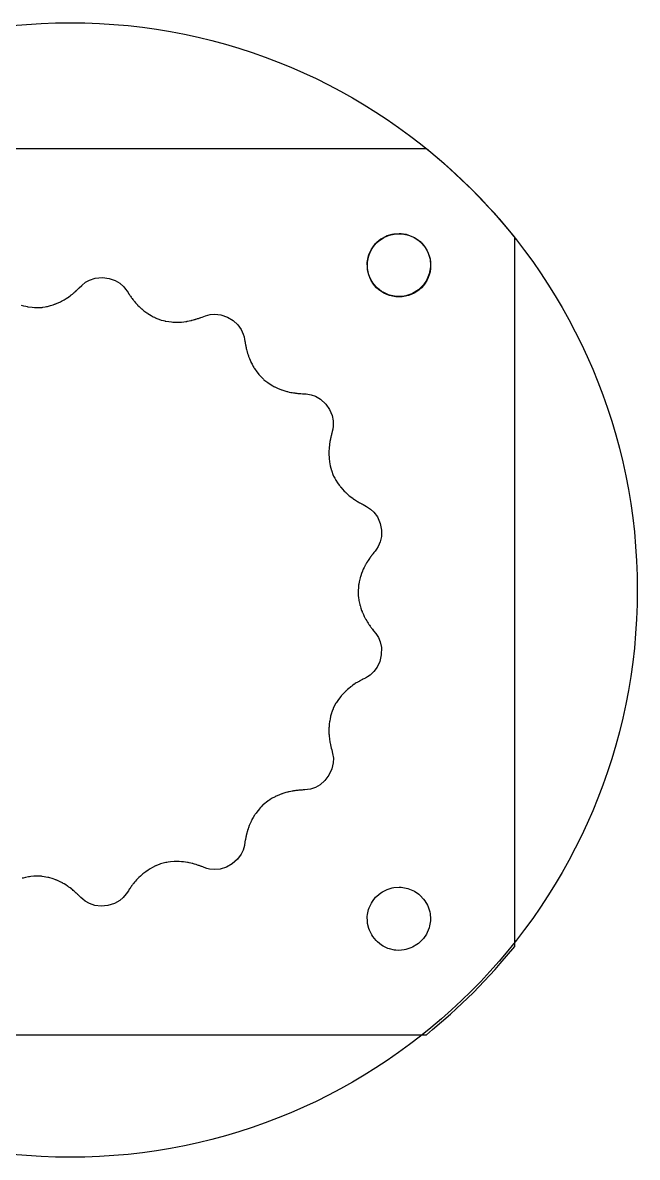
# Model space of a CAD drawing. Extents: x -92 to 14, y -27 to 27.
# Drawn here: x -62.3 to -33.2, y -26.8 to 27 of the extents above; entities that cross this region are included whole.
import ezdxf

# ---------------------------------------------------------------- set-up
doc = ezdxf.new("R2010")
doc.units = 0
doc.layers.get('0').update_dxf_attribs({"true_color": 0xffffff})
doc.layers.add('слой 1', color=2, linetype='Continuous', lineweight=25, true_color=0xffff00)

msp = doc.modelspace()

# ---------------------------------------------------------------- linework, layer by layer
for p, q in [((-43.189, 21), (-76.811, 21)), ((-42.3704, 20.3082), (-43.189, 21)), ((-42.0924, 20.073), (-42.3704, 20.3082)), ((-41.2728, 19.3001), (-42.0924, 20.073)), ((-41.0015, 19.0438), (-41.2728, 19.3001)), ((-40.2263, 18.2263), (-41.0015, 19.0438)), ((-39.9696, 17.9553), (-40.2263, 18.2263)), ((-39.2412, 17.0958), (-39.9696, 17.9553)), ((-45.5376, 16.5748), (-45.3501, 16.7358)), ((-45.3501, 16.7358), (-45.2729, 16.7775)), ((-45.2729, 16.7775), (-45.0548, 16.8936)), ((-45.0548, 16.8936), (-44.8167, 16.9594)), ((-44.8167, 16.9594), (-44.7318, 16.9819)), ((-44.7318, 16.9819), (-44.4851, 16.9941)), ((-44.4851, 16.9941), (-44.3973, 16.9963)), ((-44.3973, 16.9963), (-44.1538, 16.9544)), ((-44.1538, 16.9544), (-44.068, 16.9361)), ((-44.068, 16.9361), (-43.8395, 16.842)), ((-43.8395, 16.842), (-43.7603, 16.8043)), ((-43.7603, 16.8043), (-43.5579, 16.6626)), ((-39, 16.811), (-39.2412, 17.0958)), ((-39, -16.811), (-39, 16.811)), ((-45.9019, 16.0208), (-45.8009, 16.2463)), ((-45.8009, 16.2463), (-45.7508, 16.3184)), ((-45.7508, 16.3184), (-45.603, 16.5164)), ((-45.603, 16.5164), (-45.5376, 16.5748)), ((-43.5579, 16.6626), (-43.4896, 16.6075)), ((-43.4896, 16.6075), (-43.323, 16.4251)), ((-43.323, 16.4251), (-43.2693, 16.3556)), ((-43.2693, 16.3556), (-43.1466, 16.1412)), ((-43.1466, 16.1412), (-43.1105, 16.0611)), ((-45.9953, 15.61), (-45.9832, 15.697)), ((-45.9906, 15.363), (-45.9953, 15.61)), ((-45.9832, 15.697), (-45.9338, 15.9391)), ((-45.9338, 15.9391), (-45.9019, 16.0208)), ((-43.1105, 16.0611), (-43.0376, 15.8251)), ((-43.0376, 15.8251), (-43.0211, 15.7389)), ((-43.0211, 15.7389), (-43.0015, 15.4926)), ((-45.9821, 15.2756), (-45.9906, 15.363)), ((-45.9236, 15.0356), (-45.9821, 15.2756)), ((-43.0644, 15.0759), (-43.1515, 14.8447)), ((-43.0401, 15.1603), (-43.0644, 15.0759)), ((-43.0055, 15.4049), (-43.0401, 15.1603)), ((-43.0015, 15.4926), (-43.0055, 15.4049)), ((-59.664467, 14.4148), (-59.541186, 14.534)), ((-59.541186, 14.534), (-59.361275, 14.68)), ((-59.361275, 14.68), (-59.174175, 14.783)), ((-59.174175, 14.783), (-58.90244, 14.8695)), ((-58.90244, 14.8695), (-58.56395, 14.9002)), ((-58.56395, 14.9002), (-58.24738, 14.8607)), ((-58.24738, 14.8607), (-57.96184, 14.7636)), ((-57.96184, 14.7636), (-57.73499, 14.6322)), ((-57.73499, 14.6322), (-57.55288, 14.471)), ((-45.8951, 14.9526), (-45.9236, 15.0356)), ((-45.7856, 14.7311), (-45.8951, 14.9526)), ((-45.7385, 14.657), (-45.7856, 14.7311)), ((-45.5833, 14.4648), (-45.7385, 14.657)), ((-43.3303, 14.5618), (-43.3901, 14.4975)), ((-43.1948, 14.7684), (-43.3303, 14.5618)), ((-43.1515, 14.8447), (-43.1948, 14.7684)), ((-60.219249, 13.9481), (-60.148546, 13.9972)), ((-60.148546, 13.9972), (-60.088099, 14.0415)), ((-60.088099, 14.0415), (-60.060096, 14.0628)), ((-60.060096, 14.0628), (-60.046617, 14.0733)), ((-60.046617, 14.0733), (-60.040003, 14.0784)), ((-60.040003, 14.0784), (-60.036728, 14.081)), ((-60.036728, 14.081), (-59.985018, 14.1224)), ((-59.985018, 14.1224), (-59.940033, 14.1599)), ((-59.940033, 14.1599), (-59.919182, 14.1777)), ((-59.919182, 14.1777), (-59.909139, 14.1863)), ((-59.909139, 14.1863), (-59.904209, 14.1906)), ((-59.904209, 14.1906), (-59.901767, 14.1927)), ((-59.901767, 14.1927), (-59.863873, 14.2262)), ((-59.863873, 14.2262), (-59.830007, 14.2568)), ((-59.830007, 14.2568), (-59.814252, 14.2713)), ((-59.814252, 14.2713), (-59.806647, 14.2784)), ((-59.806647, 14.2784), (-59.80291, 14.2818)), ((-59.80291, 14.2818), (-59.801058, 14.2836)), ((-59.801058, 14.2836), (-59.772907, 14.31)), ((-59.772907, 14.31), (-59.746849, 14.3348)), ((-59.746849, 14.3348), (-59.734658, 14.3465)), ((-59.734658, 14.3465), (-59.728756, 14.3522)), ((-59.728756, 14.3522), (-59.725851, 14.355)), ((-59.725851, 14.355), (-59.724411, 14.3564)), ((-59.724411, 14.3564), (-59.664467, 14.4148)), ((-57.55288, 14.471), (-57.46146, 14.3597)), ((-57.46146, 14.3597), (-57.39209, 14.2609)), ((-57.39209, 14.2609), (-57.34579, 14.1915)), ((-57.34579, 14.1915), (-57.31763, 14.1491)), ((-57.31763, 14.1491), (-57.30185, 14.1255)), ((-57.30185, 14.1255), (-57.29346, 14.1129)), ((-57.29346, 14.1129), (-57.28913, 14.1065)), ((-57.28913, 14.1065), (-57.28694, 14.1032)), ((-57.28694, 14.1032), (-57.28583, 14.1016)), ((-57.28583, 14.1016), (-57.26715, 14.074)), ((-57.26715, 14.074), (-57.247, 14.0446)), ((-57.247, 14.0446), (-57.2362, 14.029)), ((-57.2362, 14.029), (-57.2306, 14.021)), ((-57.2306, 14.021), (-57.22776, 14.0169)), ((-57.22776, 14.0169), (-57.22632, 14.0149)), ((-57.22632, 14.0149), (-57.20137, 13.9796)), ((-45.5203, 14.4037), (-45.5833, 14.4648)), ((-45.3269, 14.2499), (-45.5203, 14.4037)), ((-45.2514, 14.2051), (-45.3269, 14.2499)), ((-45.0291, 14.0973), (-45.2514, 14.2051)), ((-44.9453, 14.0713), (-45.0291, 14.0973)), ((-44.7048, 14.0146), (-44.9453, 14.0713)), ((-44.6362, 14.0083), (-44.7048, 14.0146)), ((-44.5, 14), (-44.6362, 14.0083)), ((-44.2544, 14.0271), (-44.5, 14)), ((-44.1673, 14.0374), (-44.2544, 14.0271)), ((-43.9335, 14.1175), (-44.1673, 14.0374)), ((-43.8511, 14.1477), (-43.9335, 14.1175)), ((-43.6405, 14.2769), (-43.8511, 14.1477)), ((-43.5674, 14.3255), (-43.6405, 14.2769)), ((-43.3901, 14.4975), (-43.5674, 14.3255)), ((-62.42163, 13.597), (-62.30832, 13.5661)), ((-62.30832, 13.5661), (-62.19508, 13.5402)), ((-62.19508, 13.5402), (-62.13564, 13.5285)), ((-62.13564, 13.5285), (-62.10523, 13.5231)), ((-62.10523, 13.5231), (-62.08986, 13.5204)), ((-62.08986, 13.5204), (-62.08213, 13.5191)), ((-62.08213, 13.5191), (-61.89665, 13.4948)), ((-61.89665, 13.4948), (-61.78709, 13.4862)), ((-61.78709, 13.4862), (-61.7312, 13.4835)), ((-61.7312, 13.4835), (-61.70301, 13.4825)), ((-61.70301, 13.4825), (-61.68886, 13.4822)), ((-61.68886, 13.4822), (-61.68177, 13.482)), ((-61.68177, 13.482), (-61.41775, 13.489)), ((-61.41775, 13.489), (-61.38408, 13.4938)), ((-61.38408, 13.4938), (-61.26997, 13.5133)), ((-61.26997, 13.5133), (-61.21367, 13.5246)), ((-61.21367, 13.5246), (-61.18577, 13.5307)), ((-61.18577, 13.5307), (-61.17188, 13.5338)), ((-61.17188, 13.5338), (-61.16496, 13.5354)), ((-61.16496, 13.5354), (-61.02252, 13.5724)), ((-61.02252, 13.5724), (-60.894877, 13.6125)), ((-60.894877, 13.6125), (-60.833583, 13.6341)), ((-60.833583, 13.6341), (-60.803626, 13.6453)), ((-60.803626, 13.6453), (-60.788827, 13.6509)), ((-60.788827, 13.6509), (-60.781473, 13.6538)), ((-60.781473, 13.6538), (-60.659711, 13.7044)), ((-60.659711, 13.7044), (-60.55491, 13.7534)), ((-60.55491, 13.7534), (-60.505565, 13.7784)), ((-60.505565, 13.7784), (-60.481662, 13.7909)), ((-60.481662, 13.7909), (-60.469903, 13.7971)), ((-60.469903, 13.7971), (-60.464072, 13.8003)), ((-60.464072, 13.8003), (-60.369104, 13.8537)), ((-60.369104, 13.8537), (-60.288295, 13.9031)), ((-60.288295, 13.9031), (-60.250687, 13.9273)), ((-60.250687, 13.9273), (-60.232557, 13.9392)), ((-60.232557, 13.9392), (-60.223658, 13.9452)), ((-60.223658, 13.9452), (-60.219249, 13.9481)), ((-57.20137, 13.9796), (-57.17474, 13.9428)), ((-57.17474, 13.9428), (-57.16038, 13.9233)), ((-57.16038, 13.9233), (-57.15291, 13.9133)), ((-57.15291, 13.9133), (-57.1491, 13.9082)), ((-57.1491, 13.9082), (-57.14718, 13.9056)), ((-57.14718, 13.9056), (-57.11298, 13.8608)), ((-57.11298, 13.8608), (-57.0768, 13.8149)), ((-57.0768, 13.8149), (-57.05718, 13.7907)), ((-57.05718, 13.7907), (-57.04697, 13.7783)), ((-57.04697, 13.7783), (-57.04175, 13.772)), ((-57.04175, 13.772), (-57.03912, 13.7689)), ((-57.03912, 13.7689), (-56.99142, 13.7129)), ((-56.99142, 13.7129), (-56.9414, 13.657)), ((-56.9414, 13.657), (-56.91425, 13.6278)), ((-56.91425, 13.6278), (-56.9001, 13.6129)), ((-56.9001, 13.6129), (-56.89288, 13.6053)), ((-56.89288, 13.6053), (-56.88923, 13.6016)), ((-56.88923, 13.6016), (-56.8226, 13.5346)), ((-56.8226, 13.5346), (-56.75348, 13.4696)), ((-56.75348, 13.4696), (-56.71613, 13.4361)), ((-56.71613, 13.4361), (-56.69673, 13.4192)), ((-56.69673, 13.4192), (-56.68684, 13.4107)), ((-56.68684, 13.4107), (-56.68185, 13.4065)), ((-56.68185, 13.4065), (-56.59091, 13.3322)), ((-56.59091, 13.3322), (-56.49801, 13.2624)), ((-56.49801, 13.2624), (-56.44847, 13.2275)), ((-56.44847, 13.2275), (-56.42291, 13.2102)), ((-56.42291, 13.2102), (-56.40993, 13.2015)), ((-56.40993, 13.2015), (-56.4034, 13.1972)), ((-56.4034, 13.1972), (-56.24385, 13.0995)), ((-56.24385, 13.0995), (-56.14725, 13.0471)), ((-56.14725, 13.0471), (-56.0973, 13.0219)), ((-56.0973, 13.0219), (-56.07194, 13.0096)), ((-56.07194, 13.0096), (-56.05916, 13.0035)), ((-56.05916, 13.0035), (-56.05275, 13.0005)), ((-56.05275, 13.0005), (-55.80871, 12.8995)), ((-54.18588, 12.9113), (-54.15959, 12.9191)), ((-54.15959, 12.9191), (-54.14689, 12.9229)), ((-54.14689, 12.9229), (-54.14064, 12.9248)), ((-54.14064, 12.9248), (-54.13755, 12.9258)), ((-54.13755, 12.9258), (-54.08932, 12.9409)), ((-54.08932, 12.9409), (-54.04593, 12.9551)), ((-54.04593, 12.9551), (-54.02564, 12.962)), ((-54.02564, 12.962), (-54.01583, 12.9653)), ((-54.01583, 12.9653), (-54.011, 12.9669)), ((-54.011, 12.9669), (-54.00861, 12.9678)), ((-54.00861, 12.9678), (-53.97215, 12.9804)), ((-53.97215, 12.9804), (-53.93826, 12.9925)), ((-53.93826, 12.9925), (-53.92236, 12.9982)), ((-53.92236, 12.9982), (-53.91466, 13.001)), ((-53.91466, 13.001), (-53.91086, 13.0024)), ((-53.91086, 13.0024), (-53.90898, 13.0031)), ((-53.90898, 13.0031), (-53.83046, 13.0321)), ((-53.83046, 13.0321), (-53.66932, 13.0909)), ((-53.66932, 13.0909), (-53.44561, 13.151)), ((-53.44561, 13.151), (-53.23279, 13.169)), ((-53.23279, 13.169), (-52.94938, 13.1375)), ((-52.94938, 13.1375), (-52.62765, 13.0279)), ((-52.62765, 13.0279), (-52.35453, 12.863)), ((-55.80871, 12.8995), (-55.77599, 12.8902)), ((-55.77599, 12.8902), (-55.66384, 12.8615)), ((-55.66384, 12.8615), (-55.60779, 12.849)), ((-55.60779, 12.849), (-55.57982, 12.8432)), ((-55.57982, 12.8432), (-55.56586, 12.8404)), ((-55.56586, 12.8404), (-55.55888, 12.8391)), ((-55.55888, 12.8391), (-55.41371, 12.8149)), ((-55.41371, 12.8149), (-55.28081, 12.7996)), ((-55.28081, 12.7996), (-55.21602, 12.7944)), ((-55.21602, 12.7944), (-55.18412, 12.7924)), ((-55.18412, 12.7924), (-55.16831, 12.7916)), ((-55.16831, 12.7916), (-55.16043, 12.7912)), ((-55.16043, 12.7912), (-55.02861, 12.7879)), ((-55.02861, 12.7879), (-54.91292, 12.7901)), ((-54.91292, 12.7901), (-54.85769, 12.7928)), ((-54.85769, 12.7928), (-54.83077, 12.7945)), ((-54.83077, 12.7945), (-54.81748, 12.7954)), ((-54.81748, 12.7954), (-54.81088, 12.7959)), ((-54.81088, 12.7959), (-54.70238, 12.8061)), ((-54.70238, 12.8061), (-54.60849, 12.8183)), ((-54.60849, 12.8183), (-54.56428, 12.8252)), ((-54.56428, 12.8252), (-54.54285, 12.8287)), ((-54.54285, 12.8287), (-54.53231, 12.8305)), ((-54.53231, 12.8305), (-54.52707, 12.8314)), ((-54.52707, 12.8314), (-54.44254, 12.8475)), ((-54.44254, 12.8475), (-54.36929, 12.8634)), ((-54.36929, 12.8634), (-54.33503, 12.8715)), ((-54.33503, 12.8715), (-54.31847, 12.8755)), ((-54.31847, 12.8755), (-54.31033, 12.8776)), ((-54.31033, 12.8776), (-54.30629, 12.8786)), ((-54.30629, 12.8786), (-54.2422, 12.8954)), ((-54.2422, 12.8954), (-54.18588, 12.9113)), ((-52.35453, 12.863), (-52.13313, 12.6583)), ((-52.13313, 12.6583), (-51.97936, 12.4459)), ((-51.97936, 12.4459), (-51.87855, 12.2246)), ((-51.87855, 12.2246), (-51.84029, 12.0858)), ((-51.84029, 12.0858), (-51.8171, 11.9673)), ((-51.8171, 11.9673), (-51.80304, 11.8851)), ((-51.80304, 11.8851), (-51.79457, 11.8349)), ((-51.79457, 11.8349), (-51.78978, 11.8068)), ((-51.78978, 11.8068), (-51.7872, 11.792)), ((-51.7872, 11.792), (-51.78587, 11.7843)), ((-51.78587, 11.7843), (-51.78519, 11.7804)), ((-51.78519, 11.7804), (-51.78485, 11.7785)), ((-51.78485, 11.7785), (-51.77901, 11.7457)), ((-51.77901, 11.7457), (-51.77256, 11.7106)), ((-51.77256, 11.7106), (-51.76903, 11.692)), ((-51.76903, 11.692), (-51.76719, 11.6824)), ((-51.76719, 11.6824), (-51.76624, 11.6775)), ((-51.76624, 11.6775), (-51.76576, 11.675)), ((-51.76576, 11.675), (-51.75731, 11.6327)), ((-51.75731, 11.6327), (-51.74796, 11.5882)), ((-51.74796, 11.5882), (-51.74276, 11.5646)), ((-51.74276, 11.5646), (-51.74002, 11.5524)), ((-51.74002, 11.5524), (-51.73862, 11.5462)), ((-51.73862, 11.5462), (-51.7379, 11.5431)), ((-51.7379, 11.5431), (-51.7249, 11.4882)), ((-51.7249, 11.4882), (-51.7105, 11.4316)), ((-51.7105, 11.4316), (-51.70241, 11.4015)), ((-51.70241, 11.4015), (-51.69813, 11.386)), ((-51.69813, 11.386), (-51.69592, 11.3781)), ((-51.69592, 11.3781), (-51.69481, 11.3742)), ((-51.69481, 11.3742), (-51.67399, 11.3037)), ((-51.67399, 11.3037), (-51.65103, 11.2323)), ((-51.65103, 11.2323), (-51.6381, 11.1945)), ((-51.6381, 11.1945), (-51.63124, 11.1751)), ((-51.63124, 11.1751), (-51.62771, 11.1653)), ((-51.62771, 11.1653), (-51.62592, 11.1604)), ((-51.62592, 11.1604), (-51.59227, 11.0721)), ((-51.59227, 11.0721), (-51.55559, 10.9846)), ((-51.55559, 10.9846), (-51.53507, 10.9389)), ((-51.53507, 10.9389), (-51.52422, 10.9155)), ((-51.52422, 10.9155), (-51.51865, 10.9037)), ((-51.51865, 10.9037), (-51.51582, 10.8978)), ((-51.51582, 10.8978), (-51.46297, 10.7929)), ((-51.46297, 10.7929), (-51.40648, 10.6914)), ((-51.40648, 10.6914), (-51.37538, 10.6394)), ((-51.37538, 10.6394), (-51.3591, 10.6132)), ((-51.3591, 10.6132), (-51.35076, 10.6)), ((-51.35076, 10.6), (-51.34655, 10.5934)), ((-51.34655, 10.5934), (-51.24053, 10.4392)), ((-51.24053, 10.4392), (-51.1736, 10.3521)), ((-51.1736, 10.3521), (-51.13822, 10.3087)), ((-51.13822, 10.3087), (-51.12007, 10.2872)), ((-51.12007, 10.2872), (-51.11087, 10.2764)), ((-51.11087, 10.2764), (-51.10624, 10.271)), ((-51.10624, 10.271), (-50.92438, 10.0795)), ((-50.92438, 10.0795), (-50.89826, 10.0577)), ((-50.89826, 10.0577), (-50.80747, 9.98591)), ((-50.80747, 9.98591), (-50.76135, 9.95168)), ((-50.76135, 9.95168), (-50.73816, 9.93501)), ((-50.73816, 9.93501), (-50.72654, 9.92679)), ((-50.72654, 9.92679), (-50.72072, 9.92271)), ((-50.72072, 9.92271), (-50.59791, 9.84162)), ((-50.59791, 9.84162), (-50.48273, 9.77356)), ((-50.48273, 9.77356), (-50.42566, 9.74248)), ((-50.42566, 9.74248), (-50.39733, 9.72767)), ((-50.39733, 9.72767), (-50.38323, 9.72045)), ((-50.38323, 9.72045), (-50.37619, 9.71689)), ((-50.37619, 9.71689), (-50.25711, 9.66027)), ((-50.25711, 9.66027), (-50.15052, 9.61521)), ((-50.15052, 9.61521), (-50.09897, 9.59523)), ((-50.09897, 9.59523), (-50.07368, 9.58584)), ((-50.07368, 9.58584), (-50.06116, 9.58129)), ((-50.06116, 9.58129), (-50.05494, 9.57905)), ((-50.05494, 9.57905), (-49.9517, 9.54424)), ((-49.9517, 9.54424), (-49.8609, 9.51721)), ((-49.8609, 9.51721), (-49.8178, 9.50546)), ((-49.8178, 9.50546), (-49.7967, 9.5)), ((-49.7967, 9.5), (-49.7864, 9.49736)), ((-49.7864, 9.49736), (-49.7812, 9.49606)), ((-49.7812, 9.49606), (-49.6975, 9.47633)), ((-49.6975, 9.47633), (-49.6241, 9.46108)), ((-49.6241, 9.46108), (-49.5895, 9.45453)), ((-49.5895, 9.45453), (-49.5727, 9.4515)), ((-49.5727, 9.4515), (-49.5645, 9.45005)), ((-49.5645, 9.45005), (-49.5604, 9.44933)), ((-49.5604, 9.44933), (-49.495, 9.43862)), ((-49.495, 9.43862), (-49.437, 9.43024)), ((-49.437, 9.43024), (-49.4099, 9.42666)), ((-49.4099, 9.42666), (-49.3967, 9.425)), ((-49.3967, 9.425), (-49.3902, 9.4242)), ((-49.3902, 9.4242), (-49.387, 9.4238)), ((-49.387, 9.4238), (-49.3368, 9.41802)), ((-49.3368, 9.41802), (-49.2914, 9.41336)), ((-49.2914, 9.41336), (-49.2701, 9.41134)), ((-49.2701, 9.41134), (-49.2597, 9.4104)), ((-49.2597, 9.4104), (-49.2547, 9.40995)), ((-49.2547, 9.40995), (-49.2521, 9.40973)), ((-49.2521, 9.40973), (-49.2137, 9.40648)), ((-49.2137, 9.40648), (-49.1778, 9.4037)), ((-49.1778, 9.4037), (-49.1609, 9.40248)), ((-49.1609, 9.40248), (-49.1528, 9.4019)), ((-49.1528, 9.4019), (-49.1487, 9.40161)), ((-49.1487, 9.40161), (-49.1467, 9.40147)), ((-49.1467, 9.40147), (-49.0632, 9.39602)), ((-49.0632, 9.39602), (-48.8921, 9.38421)), ((-48.8921, 9.38421), (-48.6633, 9.34816)), ((-48.6633, 9.34816), (-48.4615, 9.27804)), ((-48.4615, 9.27804), (-48.2154, 9.13397)), ((-48.2154, 9.13397), (-47.9661, 8.90298)), ((-47.9661, 8.90298), (-47.7837, 8.64126)), ((-47.7837, 8.64126), (-47.6647, 8.36416)), ((-47.6647, 8.36416), (-47.6106, 8.10763)), ((-47.6106, 8.10763), (-47.6085, 7.86445)), ((-47.657, 7.60437), (-47.6776, 7.52353)), ((-47.63, 7.72204), (-47.657, 7.60437)), ((-47.6085, 7.86445), (-47.63, 7.72204)), ((-47.7865, 7.01279), (-47.7962, 6.93992)), ((-47.7859, 7.01687), (-47.7865, 7.01279)), ((-47.7848, 7.02495), (-47.7859, 7.01687)), ((-47.7824, 7.04085), (-47.7848, 7.02495)), ((-47.7775, 7.07161), (-47.7824, 7.04085)), ((-47.7677, 7.12918), (-47.7775, 7.07161)), ((-47.7572, 7.18461), (-47.7677, 7.12918)), ((-47.7566, 7.18775), (-47.7572, 7.18461)), ((-47.7554, 7.19399), (-47.7566, 7.18775)), ((-47.7529, 7.20625), (-47.7554, 7.19399)), ((-47.748, 7.22997), (-47.7529, 7.20625)), ((-47.7385, 7.27438), (-47.748, 7.22997)), ((-47.729, 7.31652), (-47.7385, 7.27438)), ((-47.7284, 7.31896), (-47.729, 7.31652)), ((-47.7273, 7.3238), (-47.7284, 7.31896)), ((-47.7251, 7.33333), (-47.7273, 7.3238)), ((-47.7207, 7.35178), (-47.7251, 7.33333)), ((-47.7123, 7.38643), (-47.7207, 7.35178)), ((-47.7043, 7.41878), (-47.7123, 7.38643)), ((-47.7039, 7.4207), (-47.7043, 7.41878)), ((-47.7029, 7.42452), (-47.7039, 7.4207)), ((-47.701, 7.43205), (-47.7029, 7.42452)), ((-47.6973, 7.44666), (-47.701, 7.43205)), ((-47.6903, 7.47422), (-47.6973, 7.44666)), ((-47.6776, 7.52353), (-47.6903, 7.47422)), ((-47.8157, 6.69517), (-47.8178, 6.60025)), ((-47.8178, 6.60025), (-47.8177, 6.55014)), ((-47.8177, 6.55014), (-47.8173, 6.52441)), ((-47.8173, 6.52441), (-47.8169, 6.51137)), ((-47.8169, 6.51137), (-47.8168, 6.50482)), ((-47.8168, 6.50482), (-47.8111, 6.3875)), ((-47.8106, 6.78947), (-47.8157, 6.69517)), ((-47.8102, 6.79471), (-47.8106, 6.78947)), ((-47.8094, 6.80512), (-47.8102, 6.79471)), ((-47.8078, 6.82561), (-47.8094, 6.80512)), ((-47.8043, 6.86533), (-47.8078, 6.82561)), ((-47.7962, 6.93992), (-47.8043, 6.86533)), ((-47.8111, 6.3875), (-47.8008, 6.27178)), ((-47.8008, 6.27178), (-47.7936, 6.21165)), ((-47.7936, 6.21165), (-47.7894, 6.18105)), ((-47.7894, 6.18105), (-47.7871, 6.16562)), ((-47.7871, 6.16562), (-47.786, 6.15787)), ((-47.786, 6.15787), (-47.7518, 5.97394)), ((-47.7518, 5.97394), (-47.7261, 5.86709)), ((-47.7261, 5.86709), (-47.7114, 5.81309)), ((-47.7114, 5.81309), (-47.7036, 5.78599)), ((-47.7036, 5.78599), (-47.6996, 5.77242)), ((-47.6996, 5.77242), (-47.6975, 5.76563)), ((-47.6975, 5.76563), (-47.6093, 5.51669)), ((-47.6093, 5.51669), (-47.5943, 5.48616)), ((-47.5943, 5.48616), (-47.5406, 5.38364)), ((-47.5406, 5.38364), (-47.5124, 5.33361)), ((-47.5124, 5.33361), (-47.498, 5.30895)), ((-47.498, 5.30895), (-47.4907, 5.29671)), ((-47.4907, 5.29671), (-47.487, 5.29062)), ((-47.487, 5.29062), (-47.4078, 5.16659)), ((-47.4078, 5.16659), (-47.3303, 5.05757)), ((-47.3303, 5.05757), (-47.2908, 5.00596)), ((-47.2908, 5.00596), (-47.2709, 4.98091)), ((-47.2709, 4.98091), (-47.261, 4.96858)), ((-47.261, 4.96858), (-47.256, 4.96247)), ((-47.256, 4.96247), (-47.1702, 4.8623)), ((-47.1702, 4.8623), (-47.0912, 4.77779)), ((-47.0912, 4.77779), (-47.0522, 4.73857)), ((-47.0522, 4.73857), (-47.033, 4.7197)), ((-47.033, 4.7197), (-47.0234, 4.71045)), ((-47.0234, 4.71045), (-47.0186, 4.70587)), ((-47.0186, 4.70587), (-46.9384, 4.63207)), ((-46.9384, 4.63207), (-46.8665, 4.57047)), ((-46.8665, 4.57047), (-46.8318, 4.54218)), ((-46.8318, 4.54218), (-46.8149, 4.52864)), ((-46.8149, 4.52864), (-46.8065, 4.52201)), ((-46.8065, 4.52201), (-46.8023, 4.51873)), ((-46.8023, 4.51873), (-46.7338, 4.46664)), ((-46.7338, 4.46664), (-46.6729, 4.42285)), ((-46.6729, 4.42285), (-46.644, 4.40281)), ((-46.644, 4.40281), (-46.6299, 4.39322)), ((-46.6299, 4.39322), (-46.623, 4.38852)), ((-46.623, 4.38852), (-46.6195, 4.3862)), ((-46.6195, 4.3862), (-46.5641, 4.34982)), ((-46.5641, 4.34982), (-46.5146, 4.31861)), ((-46.5146, 4.31861), (-46.4913, 4.30428)), ((-46.4913, 4.30428), (-46.4799, 4.29741)), ((-46.4799, 4.29741), (-46.4743, 4.29404)), ((-46.4743, 4.29404), (-46.4715, 4.29238)), ((-46.4715, 4.29238), (-46.428, 4.26667)), ((-46.428, 4.26667), (-46.3884, 4.24393)), ((-46.3884, 4.24393), (-46.3698, 4.23342)), ((-46.3698, 4.23342), (-46.3607, 4.22837)), ((-46.3607, 4.22837), (-46.3563, 4.22589)), ((-46.3563, 4.22589), (-46.354, 4.22466)), ((-46.354, 4.22466), (-46.3202, 4.20605)), ((-46.3202, 4.20605), (-46.2886, 4.18892)), ((-46.2886, 4.18892), (-46.2737, 4.18095)), ((-46.2737, 4.18095), (-46.2665, 4.17709)), ((-46.2665, 4.17709), (-46.2629, 4.1752)), ((-46.2629, 4.1752), (-46.2611, 4.17426)), ((-46.2611, 4.17426), (-46.187, 4.1353)), ((-46.187, 4.1353), (-46.0355, 4.05491)), ((-46.0355, 4.05491), (-45.8411, 3.9289)), ((-45.8411, 3.9289), (-45.6854, 3.78279)), ((-45.6854, 3.78279), (-45.5191, 3.55108)), ((-45.5191, 3.55108), (-45.3853, 3.23864)), ((-45.3853, 3.23864), (-45.3251, 2.92535)), ((-45.3251, 2.92535), (-45.3291, 2.62381)), ((-45.384, 2.36745), (-45.481, 2.14445)), ((-45.3291, 2.62381), (-45.384, 2.36745)), ((-45.8666, 1.62158), (-45.8807, 1.60189)), ((-45.8398, 1.65827), (-45.8666, 1.62158)), ((-45.814, 1.6929), (-45.8398, 1.65827)), ((-45.8125, 1.6949), (-45.814, 1.6929)), ((-45.8095, 1.69887), (-45.8125, 1.6949)), ((-45.8036, 1.70667), (-45.8095, 1.69887)), ((-45.7921, 1.72175), (-45.8036, 1.70667)), ((-45.7703, 1.75), (-45.7921, 1.72175)), ((-45.7499, 1.7763), (-45.7703, 1.75)), ((-45.7486, 1.77786), (-45.7499, 1.7763)), ((-45.7462, 1.78096), (-45.7486, 1.77786)), ((-45.7414, 1.78707), (-45.7462, 1.78096)), ((-45.7321, 1.79891), (-45.7414, 1.78707)), ((-45.7145, 1.82124), (-45.7321, 1.79891)), ((-45.6828, 1.86113), (-45.7145, 1.82124)), ((-45.6312, 1.9266), (-45.6828, 1.86113)), ((-45.5586, 2.02311), (-45.6312, 1.9266)), ((-45.481, 2.14445), (-45.5586, 2.02311)), ((-46.1459, 1.16055), (-46.1865, 1.07469)), ((-46.1029, 1.2446), (-46.1459, 1.16055)), ((-46.1004, 1.24923), (-46.1029, 1.2446)), ((-46.0955, 1.25843), (-46.1004, 1.24923)), ((-46.0857, 1.27649), (-46.0955, 1.25843)), ((-46.0663, 1.31134), (-46.0857, 1.27649)), ((-46.0286, 1.37619), (-46.0663, 1.31134)), ((-45.9901, 1.43884), (-46.0286, 1.37619)), ((-45.9879, 1.44233), (-45.9901, 1.43884)), ((-45.9835, 1.44923), (-45.9879, 1.44233)), ((-45.9749, 1.46278), (-45.9835, 1.44923)), ((-45.9579, 1.48891), (-45.9749, 1.46278)), ((-45.9255, 1.53749), (-45.9579, 1.48891)), ((-45.8934, 1.58388), (-45.9255, 1.53749)), ((-45.8916, 1.5865), (-45.8934, 1.58388)), ((-45.8879, 1.59169), (-45.8916, 1.5865)), ((-45.8807, 1.60189), (-45.8879, 1.59169)), ((-46.3373, 0.657593), (-46.3809, 0.475666)), ((-46.3352, 0.665144), (-46.3373, 0.657593)), ((-46.331, 0.680158), (-46.3352, 0.665144)), ((-46.3224, 0.709826), (-46.331, 0.680158)), ((-46.3046, 0.767715), (-46.3224, 0.709826)), ((-46.2669, 0.877624), (-46.3046, 0.767715)), ((-46.2243, 0.987082), (-46.2669, 0.877624)), ((-46.2218, 0.993144), (-46.2243, 0.987082)), ((-46.2168, 1.00517), (-46.2218, 0.993144)), ((-46.2067, 1.02885), (-46.2168, 1.00517)), ((-46.1865, 1.07469), (-46.2067, 1.02885)), ((-46.4161, 0.263305), (-46.4367, 0)), ((-46.4367, 0), (-46.4354, -0.03399)), ((-46.4152, 0.270338), (-46.4161, 0.263305)), ((-46.4133, 0.284371), (-46.4152, 0.270338)), ((-46.4094, 0.312304), (-46.4133, 0.284371)), ((-46.4009, 0.367606), (-46.4094, 0.312304)), ((-46.3809, 0.475666), (-46.4009, 0.367606)), ((-46.4354, -0.03399), (-46.428, -0.149507)), ((-46.428, -0.149507), (-46.4226, -0.206682)), ((-46.4226, -0.206682), (-46.4195, -0.23507)), ((-46.4195, -0.23507), (-46.4178, -0.249207)), ((-46.4178, -0.249207), (-46.4169, -0.256262)), ((-46.4169, -0.256262), (-46.395, -0.401785)), ((-46.395, -0.401785), (-46.3685, -0.532917)), ((-46.3685, -0.532917), (-46.3534, -0.596135)), ((-46.3534, -0.596135), (-46.3455, -0.627093)), ((-46.3455, -0.627093), (-46.3414, -0.642402)), ((-46.3414, -0.642402), (-46.3394, -0.650012)), ((-46.3394, -0.650012), (-46.3018, -0.776398)), ((-46.3018, -0.776398), (-46.2639, -0.885754)), ((-46.2639, -0.885754), (-46.2443, -0.937434)), ((-46.2443, -0.937434), (-46.2343, -0.962514)), ((-46.2343, -0.962514), (-46.2293, -0.974862)), ((-46.2293, -0.974862), (-46.2268, -0.980989)), ((-46.2268, -0.980989), (-46.1836, -1.08102)), ((-46.1836, -1.08102), (-46.143, -1.16655)), ((-46.143, -1.16655), (-46.1228, -1.20648)), ((-46.1228, -1.20648), (-46.1128, -1.22576)), ((-46.1128, -1.22576), (-46.1078, -1.23523)), ((-46.1078, -1.23523), (-46.1053, -1.23993)), ((-46.1053, -1.23993), (-46.064, -1.31537)), ((-46.064, -1.31537), (-46.0262, -1.38012)), ((-46.0262, -1.38012), (-46.0079, -1.4102)), ((-46.0079, -1.4102), (-45.9989, -1.4247)), ((-45.9989, -1.4247), (-45.9945, -1.43181)), ((-45.9945, -1.43181), (-45.9923, -1.43534)), ((-45.9923, -1.43534), (-45.9565, -1.4911)), ((-45.9565, -1.4911), (-45.924, -1.53975)), ((-45.924, -1.53975), (-45.9084, -1.56235)), ((-45.9084, -1.56235), (-45.9009, -1.57324)), ((-45.9009, -1.57324), (-45.8971, -1.57859)), ((-45.8971, -1.57859), (-45.8953, -1.58124)), ((-45.8953, -1.58124), (-45.866, -1.62242)), ((-45.866, -1.62242), (-45.839, -1.65931)), ((-45.839, -1.65931), (-45.8263, -1.67649)), ((-45.8263, -1.67649), (-45.8201, -1.68479)), ((-45.8201, -1.68479), (-45.817, -1.68887)), ((-45.817, -1.68887), (-45.8155, -1.69089)), ((-45.8155, -1.69089), (-45.7922, -1.72165)), ((-45.7922, -1.72165), (-45.7702, -1.75015)), ((-45.7702, -1.75015), (-45.7599, -1.7635)), ((-45.7599, -1.7635), (-45.7548, -1.76997)), ((-45.7548, -1.76997), (-45.7523, -1.77315)), ((-45.7523, -1.77315), (-45.7511, -1.77473)), ((-45.7511, -1.77473), (-45.6993, -1.84045)), ((-45.6993, -1.84045), (-45.5935, -1.97552)), ((-45.5935, -1.97552), (-45.4672, -2.1697)), ((-45.4672, -2.1697), (-45.3843, -2.36654)), ((-45.3843, -2.36654), (-45.3267, -2.64583)), ((-45.3267, -2.64583), (-45.3315, -2.98568)), ((-45.3315, -2.98568), (-45.404, -3.29638)), ((-45.5303, -3.57021), (-45.6847, -3.78208)), ((-45.404, -3.29638), (-45.5303, -3.57021)), ((-46.4688, -4.29072), (-46.5169, -4.32005)), ((-46.466, -4.28908), (-46.4688, -4.29072)), ((-46.4606, -4.28582), (-46.466, -4.28908)), ((-46.4498, -4.27945), (-46.4606, -4.28582)), ((-46.4289, -4.2672), (-46.4498, -4.27945)), ((-46.3895, -4.24457), (-46.4289, -4.2672)), ((-46.3518, -4.22344), (-46.3895, -4.24457)), ((-46.3497, -4.22222), (-46.3518, -4.22344)), ((-46.3453, -4.21982), (-46.3497, -4.22222)), ((-46.3368, -4.21509), (-46.3453, -4.21982)), ((-46.3201, -4.20598), (-46.3368, -4.21509)), ((-46.2888, -4.18902), (-46.3201, -4.20598)), ((-46.2594, -4.17332), (-46.2888, -4.18902)), ((-46.2576, -4.17239), (-46.2594, -4.17332)), ((-46.2541, -4.17055), (-46.2576, -4.17239)), ((-46.2473, -4.16691), (-46.2541, -4.17055)), ((-46.2339, -4.15988), (-46.2473, -4.16691)), ((-46.2088, -4.14666), (-46.2339, -4.15988)), ((-46.1636, -4.12309), (-46.2088, -4.14666)), ((-46.0898, -4.0843), (-46.1636, -4.12309)), ((-45.9843, -4.02564), (-46.0898, -4.0843)), ((-45.864, -3.94635), (-45.9843, -4.02564)), ((-45.6847, -3.78208), (-45.864, -3.94635)), ((-47.0972, -4.78401), (-47.1763, -4.8691)), ((-47.0138, -4.70133), (-47.0972, -4.78401)), ((-47.0091, -4.69681), (-47.0138, -4.70133)), ((-46.9996, -4.68787), (-47.0091, -4.69681)), ((-46.9807, -4.67034), (-46.9996, -4.68787)), ((-46.9436, -4.63669), (-46.9807, -4.67034)), ((-46.8716, -4.57474), (-46.9436, -4.63669)), ((-46.7981, -4.51548), (-46.8716, -4.57474)), ((-46.794, -4.51225), (-46.7981, -4.51548)), ((-46.7857, -4.50585), (-46.794, -4.51225)), ((-46.7694, -4.49334), (-46.7857, -4.50585)), ((-46.7375, -4.46939), (-46.7694, -4.49334)), ((-46.6767, -4.42548), (-46.7375, -4.46939)), ((-46.6161, -4.3839), (-46.6767, -4.42548)), ((-46.6126, -4.38161), (-46.6161, -4.3839)), ((-46.6059, -4.37708), (-46.6126, -4.38161)), ((-46.5924, -4.36822), (-46.6059, -4.37708)), ((-46.5663, -4.35124), (-46.5924, -4.36822)), ((-46.5169, -4.32005), (-46.5663, -4.35124)), ((-47.4834, -5.28454), (-47.6093, -5.51669)), ((-47.4797, -5.27848), (-47.4834, -5.28454)), ((-47.4723, -5.26641), (-47.4797, -5.27848)), ((-47.4574, -5.24248), (-47.4723, -5.26641)), ((-47.4271, -5.19544), (-47.4574, -5.24248)), ((-47.3649, -5.10485), (-47.4271, -5.19544)), ((-47.251, -4.95638), (-47.3649, -5.10485)), ((-47.246, -4.95034), (-47.251, -4.95638)), ((-47.2361, -4.93834), (-47.246, -4.95034)), ((-47.2162, -4.91473), (-47.2361, -4.93834)), ((-47.1763, -4.8691), (-47.2162, -4.91473)), ((-47.7347, -5.90069), (-47.7638, -6.03126)), ((-47.6955, -5.75884), (-47.7347, -5.90069)), ((-47.6934, -5.75204), (-47.6955, -5.75884)), ((-47.6892, -5.73845), (-47.6934, -5.75204)), ((-47.6805, -5.71124), (-47.6892, -5.73845)), ((-47.6622, -5.6568), (-47.6805, -5.71124)), ((-47.622, -5.54826), (-47.6622, -5.6568)), ((-47.6093, -5.51669), (-47.622, -5.54826)), ((-47.8148, -6.45135), (-47.8159, -6.4783)), ((-47.8117, -6.39614), (-47.8148, -6.45135)), ((-47.8018, -6.28085), (-47.8117, -6.39614)), ((-47.7848, -6.1501), (-47.8018, -6.28085)), ((-47.7836, -6.14231), (-47.7848, -6.1501)), ((-47.781, -6.12667), (-47.7836, -6.14231)), ((-47.7757, -6.09515), (-47.781, -6.12667)), ((-47.7638, -6.03126), (-47.7757, -6.09515)), ((-47.8166, -6.49823), (-47.8178, -6.6072)), ((-47.8178, -6.6072), (-47.8154, -6.70186)), ((-47.8164, -6.49161), (-47.8166, -6.49823)), ((-47.8159, -6.4783), (-47.8164, -6.49161)), ((-47.8154, -6.70186), (-47.8133, -6.74654)), ((-47.8133, -6.74654), (-47.812, -6.76822)), ((-47.812, -6.76822), (-47.8113, -6.7789)), ((-47.8113, -6.7789), (-47.8109, -6.78419)), ((-47.8109, -6.78419), (-47.8038, -6.86994)), ((-47.8038, -6.86994), (-47.7956, -6.94446)), ((-47.7956, -6.94446), (-47.7912, -6.97937)), ((-47.7912, -6.97937), (-47.7889, -6.99627)), ((-47.7889, -6.99627), (-47.7877, -7.00458)), ((-47.7877, -7.00458), (-47.7871, -7.0087)), ((-47.7871, -7.0087), (-47.7771, -7.07419)), ((-47.7771, -7.07419), (-47.7672, -7.13187)), ((-47.7672, -7.13187), (-47.7622, -7.15883)), ((-47.7622, -7.15883), (-47.7597, -7.17186)), ((-47.7597, -7.17186), (-47.7584, -7.17827)), ((-47.7584, -7.17827), (-47.7578, -7.18145)), ((-47.7578, -7.18145), (-47.7478, -7.23099)), ((-47.7478, -7.23099), (-47.7382, -7.27564)), ((-47.7382, -7.27564), (-47.7336, -7.29653)), ((-47.7336, -7.29653), (-47.7312, -7.30663)), ((-47.7312, -7.30663), (-47.7301, -7.3116)), ((-47.7301, -7.3116), (-47.7295, -7.31407)), ((-47.7295, -7.31407), (-47.7207, -7.35166)), ((-47.7207, -7.35166), (-47.7123, -7.38662)), ((-47.7123, -7.38662), (-47.7083, -7.40303)), ((-47.7083, -7.40303), (-47.7063, -7.41098)), ((-47.7063, -7.41098), (-47.7053, -7.4149)), ((-47.7053, -7.4149), (-47.7048, -7.41685)), ((-47.7048, -7.41685), (-47.6842, -7.49797)), ((-47.6842, -7.49797), (-47.6426, -7.66437)), ((-47.6426, -7.66437), (-47.6061, -7.89314)), ((-47.6061, -7.89314), (-47.6105, -8.10668)), ((-47.6714, -8.38524), (-47.8141, -8.69376)), ((-47.6105, -8.10668), (-47.6714, -8.38524)), ((-48.0066, -8.94814), (-48.2334, -9.14692)), ((-47.8141, -8.69376), (-48.0066, -8.94814)), ((-50.26543, -9.664), (-50.32038, -9.68949)), ((-50.15856, -9.61844), (-50.26543, -9.664)), ((-50.04873, -9.57683), (-50.15856, -9.61844)), ((-50.04255, -9.57464), (-50.04873, -9.57683)), ((-50.03024, -9.57033), (-50.04255, -9.57464)), ((-50.0059, -9.56198), (-50.03024, -9.57033)), ((-49.9583, -9.54635), (-50.0059, -9.56198)), ((-49.8674, -9.51902), (-49.9583, -9.54635)), ((-49.7761, -9.49478), (-49.8674, -9.51902)), ((-49.771, -9.49352), (-49.7761, -9.49478)), ((-49.7608, -9.49103), (-49.771, -9.49352)), ((-49.7409, -9.48624), (-49.7608, -9.49103)), ((-49.702, -9.47733), (-49.7409, -9.48624)), ((-49.6286, -9.46196), (-49.702, -9.47733)), ((-49.5563, -9.44862), (-49.6286, -9.46196)), ((-49.5522, -9.44792), (-49.5563, -9.44862)), ((-49.5442, -9.44655), (-49.5522, -9.44792)), ((-49.5283, -9.44391), (-49.5442, -9.44655)), ((-49.4975, -9.43902), (-49.5283, -9.44391)), ((-49.4397, -9.43061), (-49.4975, -9.43902)), ((-49.3838, -9.42342), (-49.4397, -9.43061)), ((-49.3806, -9.42303), (-49.3838, -9.42342)), ((-49.3743, -9.42228), (-49.3806, -9.42303)), ((-49.3619, -9.42083), (-49.3743, -9.42228)), ((-49.3378, -9.41814), (-49.3619, -9.42083)), ((-49.2926, -9.41348), (-49.3378, -9.41814)), ((-49.2496, -9.4095), (-49.2926, -9.41348)), ((-49.2471, -9.40929), (-49.2496, -9.4095)), ((-49.2422, -9.40886), (-49.2471, -9.40929)), ((-49.2324, -9.40802), (-49.2422, -9.40886)), ((-49.2135, -9.40647), (-49.2324, -9.40802)), ((-49.178, -9.40372), (-49.2135, -9.40647)), ((-49.1447, -9.40134), (-49.178, -9.40372)), ((-49.1428, -9.4012), (-49.1447, -9.40134)), ((-49.1389, -9.40093), (-49.1428, -9.4012)), ((-49.1311, -9.4004), (-49.1389, -9.40093)), ((-49.1161, -9.39939), (-49.1311, -9.4004)), ((-49.0877, -9.39756), (-49.1161, -9.39939)), ((-49.0369, -9.39438), (-49.0877, -9.39756)), ((-48.9536, -9.38899), (-49.0369, -9.39438)), ((-48.8334, -9.37832), (-48.9536, -9.38899)), ((-48.6913, -9.35478), (-48.8334, -9.37832)), ((-48.4606, -9.27765), (-48.6913, -9.35478)), ((-48.2334, -9.14692), (-48.4606, -9.27765)), ((-51.02968, -10.186), (-51.06854, -10.2283)), ((-50.94878, -10.1032), (-51.02968, -10.186)), ((-50.92438, -10.0795), (-50.94878, -10.1032)), ((-50.7149, -9.91865), (-50.92438, -10.0795)), ((-50.70907, -9.91461), (-50.7149, -9.91865)), ((-50.69741, -9.90659), (-50.70907, -9.91461)), ((-50.67405, -9.89079), (-50.69741, -9.90659)), ((-50.62723, -9.86014), (-50.67405, -9.89079)), ((-50.53355, -9.80269), (-50.62723, -9.86014)), ((-50.36917, -9.71336), (-50.53355, -9.80269)), ((-50.36216, -9.70986), (-50.36917, -9.71336)), ((-50.34818, -9.70295), (-50.36216, -9.70986)), ((-50.32038, -9.68949), (-50.34818, -9.70295)), ((-51.41106, -10.6993), (-51.46701, -10.8006)), ((-51.3423, -10.5868), (-51.41106, -10.6993)), ((-51.33802, -10.5801), (-51.3423, -10.5868)), ((-51.32937, -10.5669), (-51.33802, -10.5801)), ((-51.31169, -10.5403), (-51.32937, -10.5669)), ((-51.2748, -10.4867), (-51.31169, -10.5403)), ((-51.19508, -10.3793), (-51.2748, -10.4867)), ((-51.1016, -10.2656), (-51.19508, -10.3793)), ((-51.09693, -10.2603), (-51.1016, -10.2656)), ((-51.08754, -10.2496), (-51.09693, -10.2603)), ((-51.06854, -10.2283), (-51.08754, -10.2496)), ((-51.65249, -11.2366), (-51.67533, -11.308)), ((-51.62411, -11.1554), (-51.65249, -11.2366)), ((-51.62229, -11.1504), (-51.62411, -11.1554)), ((-51.61858, -11.1404), (-51.62229, -11.1504)), ((-51.61094, -11.1201), (-51.61858, -11.1404)), ((-51.59475, -11.0784), (-51.61094, -11.1201)), ((-51.55838, -10.9909), (-51.59475, -11.0784)), ((-51.51297, -10.8919), (-51.55838, -10.9909)), ((-51.51009, -10.8859), (-51.51297, -10.8919)), ((-51.50426, -10.8739), (-51.51009, -10.8859)), ((-51.49227, -10.8498), (-51.50426, -10.8739)), ((-51.46701, -10.8006), (-51.49227, -10.8498)), ((-51.7845, -11.7765), (-51.79866, -11.859)), ((-51.78415, -11.7746), (-51.7845, -11.7765)), ((-51.78345, -11.7706), (-51.78415, -11.7746)), ((-51.78202, -11.7625), (-51.78345, -11.7706)), ((-51.77904, -11.7459), (-51.78202, -11.7625)), ((-51.77253, -11.7105), (-51.77904, -11.7459)), ((-51.76528, -11.6726), (-51.77253, -11.7105)), ((-51.7648, -11.6701), (-51.76528, -11.6726)), ((-51.76381, -11.6651), (-51.7648, -11.6701)), ((-51.7618, -11.6549), (-51.76381, -11.6651)), ((-51.75757, -11.6339), (-51.7618, -11.6549)), ((-51.74818, -11.5892), (-51.75757, -11.6339)), ((-51.73718, -11.5399), (-51.74818, -11.5892)), ((-51.73645, -11.5368), (-51.73718, -11.5399)), ((-51.73498, -11.5304), (-51.73645, -11.5368)), ((-51.73196, -11.5175), (-51.73498, -11.5304)), ((-51.72555, -11.4908), (-51.73196, -11.5175)), ((-51.71116, -11.4341), (-51.72555, -11.4908)), ((-51.69368, -11.3702), (-51.71116, -11.4341)), ((-51.69254, -11.3662), (-51.69368, -11.3702)), ((-51.69022, -11.3581), (-51.69254, -11.3662)), ((-51.68545, -11.3418), (-51.69022, -11.3581)), ((-51.67533, -11.308), (-51.68545, -11.3418)), ((-51.88807, -12.2518), (-51.97888, -12.4451)), ((-51.82829, -12.028), (-51.88807, -12.2518)), ((-51.79866, -11.859), (-51.82829, -12.028)), ((-55.84064, -12.9112), (-55.94822, -12.9539)), ((-55.80871, -12.8995), (-55.84064, -12.9112)), ((-55.55191, -12.8377), (-55.80871, -12.8995)), ((-55.54495, -12.8364), (-55.55191, -12.8377)), ((-55.53103, -12.8338), (-55.54495, -12.8364)), ((-55.50326, -12.8289), (-55.53103, -12.8338)), ((-55.44803, -12.8199), (-55.50326, -12.8289)), ((-55.33908, -12.8056), (-55.44803, -12.8199)), ((-55.15258, -12.7908), (-55.33908, -12.8056)), ((-55.14475, -12.7905), (-55.15258, -12.7908)), ((-55.12917, -12.7898), (-55.14475, -12.7905)), ((-55.0983, -12.7888), (-55.12917, -12.7898)), ((-55.03773, -12.7879), (-55.0983, -12.7888)), ((-54.92157, -12.7898), (-55.03773, -12.7879)), ((-54.80431, -12.7964), (-54.92157, -12.7898)), ((-54.79777, -12.7969), (-54.80431, -12.7964)), ((-54.78478, -12.798), (-54.79777, -12.7969)), ((-54.75915, -12.8003), (-54.78478, -12.798)), ((-54.70929, -12.8054), (-54.75915, -12.8003)), ((-54.61511, -12.8174), (-54.70929, -12.8054)), ((-54.52187, -12.8323), (-54.61511, -12.8174)), ((-54.5167, -12.8333), (-54.52187, -12.8323)), ((-54.50642, -12.8351), (-54.5167, -12.8333)), ((-54.48621, -12.8389), (-54.50642, -12.8351)), ((-54.44708, -12.8465), (-54.48621, -12.8389)), ((-54.37375, -12.8624), (-54.44708, -12.8465)), ((-54.30228, -12.8796), (-54.37375, -12.8624)), ((-54.29829, -12.8806), (-54.30228, -12.8796)), ((-54.29037, -12.8826), (-54.29829, -12.8806)), ((-54.27481, -12.8867), (-54.29037, -12.8826)), ((-54.24472, -12.8947), (-54.27481, -12.8867)), ((-54.1885, -12.9105), (-54.24472, -12.8947)), ((-54.13447, -12.9267), (-54.1885, -12.9105)), ((-52.40368, -12.8986), (-52.68303, -13.0527)), ((-52.14789, -12.6748), (-52.40368, -12.8986)), ((-51.97888, -12.4451), (-52.14789, -12.6748)), ((-56.67683, -13.4022), (-56.75861, -13.4742)), ((-56.67178, -13.3979), (-56.67683, -13.4022)), ((-56.66158, -13.3894), (-56.67178, -13.3979)), ((-56.6408, -13.3722), (-56.66158, -13.3894)), ((-56.59772, -13.3375), (-56.6408, -13.3722)), ((-56.50541, -13.2677), (-56.59772, -13.3375)), ((-56.39683, -13.1929), (-56.50541, -13.2677)), ((-56.39023, -13.1886), (-56.39683, -13.1929)), ((-56.37693, -13.18), (-56.39023, -13.1886)), ((-56.34994, -13.1629), (-56.37693, -13.18)), ((-56.29448, -13.129), (-56.34994, -13.1629)), ((-56.17795, -13.0633), (-56.29448, -13.129)), ((-56.04632, -12.9974), (-56.17795, -13.0633)), ((-56.03988, -12.9944), (-56.04632, -12.9974)), ((-56.02695, -12.9885), (-56.03988, -12.9944)), ((-56.00092, -12.9767), (-56.02695, -12.9885)), ((-55.94822, -12.9539), (-56.00092, -12.9767)), ((-54.13141, -12.9277), (-54.13447, -12.9267)), ((-54.12534, -12.9295), (-54.13141, -12.9277)), ((-54.1134, -12.9333), (-54.12534, -12.9295)), ((-54.09032, -12.9406), (-54.1134, -12.9333)), ((-54.04714, -12.9547), (-54.09032, -12.9406)), ((-54.00623, -12.9686), (-54.04714, -12.9547)), ((-54.00386, -12.9694), (-54.00623, -12.9686)), ((-53.99916, -12.971), (-54.00386, -12.9694)), ((-53.98992, -12.9742), (-53.99916, -12.971)), ((-53.97202, -12.9805), (-53.98992, -12.9742)), ((-53.93844, -12.9924), (-53.97202, -12.9805)), ((-53.90711, -13.0038), (-53.93844, -12.9924)), ((-53.90524, -13.0044), (-53.90711, -13.0038)), ((-53.90154, -13.0058), (-53.90524, -13.0044)), ((-53.89426, -13.0085), (-53.90154, -13.0058)), ((-53.88011, -13.0137), (-53.89426, -13.0085)), ((-53.85344, -13.0235), (-53.88011, -13.0137)), ((-53.80572, -13.0413), (-53.85344, -13.0235)), ((-53.72748, -13.0702), (-53.80572, -13.0413)), ((-53.61328, -13.1094), (-53.72748, -13.0702)), ((-53.4739, -13.1457), (-53.61328, -13.1094)), ((-53.23184, -13.169), (-53.4739, -13.1457)), ((-52.97105, -13.142), (-53.23184, -13.169)), ((-52.68303, -13.0527), (-52.97105, -13.142)), ((-62.31671, -13.5682), (-62.37016, -13.5824)), ((-62.204, -13.5421), (-62.31671, -13.5682)), ((-62.07438, -13.5179), (-62.204, -13.5421)), ((-62.06659, -13.5166), (-62.07438, -13.5179)), ((-62.05094, -13.5142), (-62.06659, -13.5166)), ((-62.01932, -13.5095), (-62.05094, -13.5142)), ((-61.95487, -13.5011), (-62.01932, -13.5095)), ((-61.82169, -13.4885), (-61.95487, -13.5011)), ((-61.67467, -13.4819), (-61.82169, -13.4885)), ((-61.66757, -13.4817), (-61.67467, -13.4819)), ((-61.65333, -13.4816), (-61.66757, -13.4817)), ((-61.62477, -13.4814), (-61.65333, -13.4816)), ((-61.56735, -13.482), (-61.62477, -13.4814)), ((-61.45169, -13.4867), (-61.56735, -13.482)), ((-61.41775, -13.489), (-61.45169, -13.4867)), ((-61.15805, -13.5371), (-61.41775, -13.489)), ((-61.15114, -13.5387), (-61.15805, -13.5371)), ((-61.13738, -13.542), (-61.15114, -13.5387)), ((-61.11001, -13.5488), (-61.13738, -13.542)), ((-61.0559, -13.5631), (-61.11001, -13.5488)), ((-60.950523, -13.5942), (-61.0559, -13.5631)), ((-60.774151, -13.6566), (-60.950523, -13.5942)), ((-60.766859, -13.6595), (-60.774151, -13.6566)), ((-60.75237, -13.6652), (-60.766859, -13.6595)), ((-60.723763, -13.6769), (-60.75237, -13.6652)), ((-60.668054, -13.7007), (-60.723763, -13.6769)), ((-60.562683, -13.7496), (-60.668054, -13.7007)), ((-60.458274, -13.8034), (-60.562683, -13.7496)), ((-60.452508, -13.8065), (-60.458274, -13.8034)), ((-60.441072, -13.8128), (-60.452508, -13.8065)), ((-60.41858, -13.8253), (-60.441072, -13.8128)), ((-60.3751, -13.8502), (-60.41858, -13.8253)), ((-60.293956, -13.8995), (-60.3751, -13.8502)), ((-60.214868, -13.9511), (-60.293956, -13.8995)), ((-60.210513, -13.954), (-60.214868, -13.9511)), ((-60.201884, -13.9599), (-60.210513, -13.954)), ((-60.184946, -13.9716), (-60.201884, -13.9599)), ((-60.152311, -13.9945), (-60.184946, -13.9716)), ((-57.20212, -13.9806), (-57.21452, -13.9981)), ((-57.17536, -13.9436), (-57.20212, -13.9806)), ((-57.14525, -13.903), (-57.17536, -13.9436)), ((-57.1433, -13.9004), (-57.14525, -13.903)), ((-57.13937, -13.8952), (-57.1433, -13.9004)), ((-57.13135, -13.8847), (-57.13937, -13.8952)), ((-57.11465, -13.8629), (-57.13135, -13.8847)), ((-57.07844, -13.8169), (-57.11465, -13.8629)), ((-57.03647, -13.7657), (-57.07844, -13.8169)), ((-57.0338, -13.7625), (-57.03647, -13.7657)), ((-57.0284, -13.7561), (-57.0338, -13.7625)), ((-57.01739, -13.743), (-57.0284, -13.7561)), ((-56.99443, -13.7163), (-57.01739, -13.743)), ((-56.94452, -13.6604), (-56.99443, -13.7163)), ((-56.88556, -13.5978), (-56.94452, -13.6604)), ((-56.88186, -13.5939), (-56.88556, -13.5978)), ((-56.87439, -13.5863), (-56.88186, -13.5939)), ((-56.85915, -13.5708), (-56.87439, -13.5863)), ((-56.8274, -13.5393), (-56.85915, -13.5708)), ((-56.75861, -13.4742), (-56.8274, -13.5393)), ((-60.091758, -14.0388), (-60.152311, -13.9945)), ((-60.033473, -14.0836), (-60.091758, -14.0388)), ((-60.030239, -14.0861), (-60.033473, -14.0836)), ((-60.023831, -14.0912), (-60.030239, -14.0861)), ((-60.011256, -14.1012), (-60.023831, -14.0912)), ((-59.98704, -14.1208), (-60.011256, -14.1012)), ((-59.942119, -14.1581), (-59.98704, -14.1208)), ((-59.899339, -14.1949), (-59.942119, -14.1581)), ((-59.896927, -14.197), (-59.899339, -14.1949)), ((-59.892145, -14.2012), (-59.896927, -14.197)), ((-59.882756, -14.2094), (-59.892145, -14.2012)), ((-59.864649, -14.2255), (-59.882756, -14.2094)), ((-59.830955, -14.256), (-59.864649, -14.2255)), ((-59.799216, -14.2853), (-59.830955, -14.256)), ((-59.797384, -14.287), (-59.799216, -14.2853)), ((-59.793754, -14.2904), (-59.797384, -14.287)), ((-59.786613, -14.2971), (-59.793754, -14.2904)), ((-59.772811, -14.3101), (-59.786613, -14.2971)), ((-59.746988, -14.3346), (-59.772811, -14.3101)), ((-59.722978, -14.3577), (-59.746988, -14.3346)), ((-59.721551, -14.3591), (-59.722978, -14.3577)), ((-59.718721, -14.3619), (-59.721551, -14.3591)), ((-59.713148, -14.3673), (-59.718721, -14.3619)), ((-59.70234, -14.3778), (-59.713148, -14.3673)), ((-59.681983, -14.3976), (-59.70234, -14.3778)), ((-59.64562, -14.4333), (-59.681983, -14.3976)), ((-59.58591, -14.4915), (-59.64562, -14.4333)), ((-59.497512, -14.5737), (-59.58591, -14.4915)), ((-57.57263, -14.492), (-57.73422, -14.6316)), ((-57.42699, -14.3118), (-57.57263, -14.492)), ((-57.3312, -14.1695), (-57.42699, -14.3118)), ((-57.28471, -14.0999), (-57.3312, -14.1695)), ((-57.28359, -14.0983), (-57.28471, -14.0999)), ((-57.28134, -14.0949), (-57.28359, -14.0983)), ((-57.27675, -14.0881), (-57.28134, -14.0949)), ((-57.26725, -14.0742), (-57.27675, -14.0881)), ((-57.24692, -14.0445), (-57.26725, -14.0742)), ((-57.22488, -14.0128), (-57.24692, -14.0445)), ((-57.22342, -14.0107), (-57.22488, -14.0128)), ((-57.22049, -14.0065), (-57.22342, -14.0107)), ((-57.21452, -13.9981), (-57.22049, -14.0065)), ((-45.7508, -14.6816), (-45.603, -14.4836)), ((-45.603, -14.4836), (-45.5376, -14.4252)), ((-45.5376, -14.4252), (-45.3501, -14.2642)), ((-45.3501, -14.2642), (-45.2729, -14.2225)), ((-45.2729, -14.2225), (-45.0548, -14.1064)), ((-45.0548, -14.1064), (-44.8167, -14.0406)), ((-44.8167, -14.0406), (-44.7318, -14.0181)), ((-44.7318, -14.0181), (-44.4851, -14.0059)), ((-44.4851, -14.0059), (-44.3973, -14.0037)), ((-44.3973, -14.0037), (-44.1538, -14.0456)), ((-44.1538, -14.0456), (-44.068, -14.0639)), ((-44.068, -14.0639), (-43.8395, -14.158)), ((-43.8395, -14.158), (-43.7603, -14.1957)), ((-43.7603, -14.1957), (-43.5579, -14.3374)), ((-43.5579, -14.3374), (-43.4896, -14.3925)), ((-43.4896, -14.3925), (-43.323, -14.5749)), ((-59.384945, -14.6636), (-59.497512, -14.5737)), ((-59.173306, -14.7834), (-59.384945, -14.6636)), ((-58.92408, -14.8648), (-59.173306, -14.7834)), ((-58.62462, -14.9003), (-58.92408, -14.8648)), ((-58.30675, -14.8732), (-58.62462, -14.9003)), ((-57.98204, -14.7727), (-58.30675, -14.8732)), ((-57.73422, -14.6316), (-57.98204, -14.7727)), ((-45.9832, -15.303), (-45.9338, -15.0609)), ((-45.9338, -15.0609), (-45.9019, -14.9792)), ((-45.9019, -14.9792), (-45.8009, -14.7537)), ((-45.8009, -14.7537), (-45.7508, -14.6816)), ((-43.323, -14.5749), (-43.2693, -14.6444)), ((-43.2693, -14.6444), (-43.1466, -14.8588)), ((-43.1466, -14.8588), (-43.1105, -14.9389)), ((-43.1105, -14.9389), (-43.0376, -15.1749)), ((-45.9953, -15.39), (-45.9832, -15.303)), ((-45.9906, -15.637), (-45.9953, -15.39)), ((-43.0055, -15.5951), (-43.0401, -15.8397)), ((-43.0376, -15.1749), (-43.0211, -15.2611)), ((-43.0211, -15.2611), (-43.0015, -15.5074)), ((-43.0015, -15.5074), (-43.0055, -15.5951)), ((-45.9821, -15.7244), (-45.9906, -15.637)), ((-45.9236, -15.9644), (-45.9821, -15.7244)), ((-45.8951, -16.0474), (-45.9236, -15.9644)), ((-45.7856, -16.2689), (-45.8951, -16.0474)), ((-43.0644, -15.9241), (-43.1515, -16.1553)), ((-43.0401, -15.8397), (-43.0644, -15.9241)), ((-45.7385, -16.343), (-45.7856, -16.2689)), ((-45.5833, -16.5352), (-45.7385, -16.343)), ((-45.5203, -16.5963), (-45.5833, -16.5352)), ((-45.3269, -16.7501), (-45.5203, -16.5963)), ((-43.5674, -16.6745), (-43.6405, -16.7231)), ((-43.3901, -16.5025), (-43.5674, -16.6745)), ((-43.3303, -16.4382), (-43.3901, -16.5025)), ((-43.1948, -16.2316), (-43.3303, -16.4382)), ((-43.1515, -16.1553), (-43.1948, -16.2316)), ((-45.2514, -16.7949), (-45.3269, -16.7501)), ((-45.0291, -16.9027), (-45.2514, -16.7949)), ((-44.9453, -16.9287), (-45.0291, -16.9027)), ((-44.7048, -16.9854), (-44.9453, -16.9287)), ((-44.6362, -16.9917), (-44.7048, -16.9854)), ((-44.5, -17), (-44.6362, -16.9917)), ((-44.2544, -16.9729), (-44.5, -17)), ((-44.1673, -16.9626), (-44.2544, -16.9729)), ((-43.9335, -16.8825), (-44.1673, -16.9626)), ((-43.8511, -16.8523), (-43.9335, -16.8825)), ((-43.6405, -16.7231), (-43.8511, -16.8523)), ((-39.6918, -17.6296), (-39, -16.811)), ((-39.927, -17.9076), (-39.6918, -17.6296)), ((-40.6999, -18.7272), (-39.927, -17.9076)), ((-40.9562, -18.9985), (-40.6999, -18.7272)), ((-41.7737, -19.7737), (-40.9562, -18.9985)), ((-42.0447, -20.0304), (-41.7737, -19.7737)), ((-42.9042, -20.7588), (-42.0447, -20.0304)), ((-43.189, -21), (-42.9042, -20.7588)), ((-76.811, -21), (-43.189, -21))]:
    msp.add_line(p, q)
at = {"layer": 'слой 1'}
for centre, radius in [((-60.088316, 0.08846), 26.900027), ((-44.491779, 15.482942), 1.5)]:
    msp.add_circle(centre, radius, dxfattribs=at)

doc.saveas('drawing.dxf')
